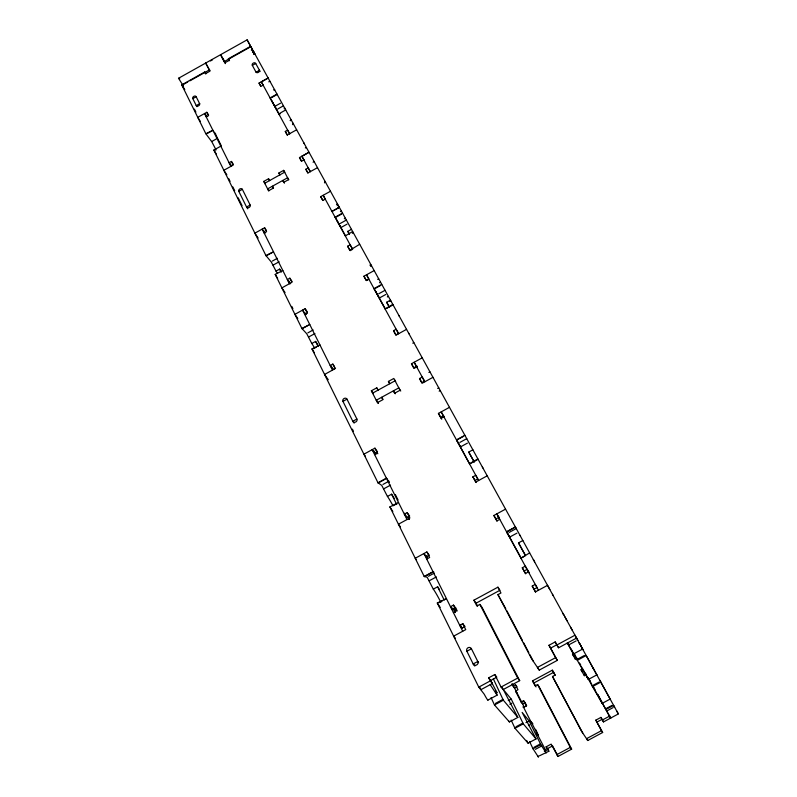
<?xml version="1.0" encoding="UTF-8"?>
<svg xmlns="http://www.w3.org/2000/svg" width="797" height="797" viewBox="0 0 797 797"><rect width="100%" height="100%" fill="white"/><g stroke="black" fill="none" stroke-linecap="round" stroke-linejoin="round"><path stroke-width="1.2" d="M536.799 735.073L536.959 733.22L531.29 722.082A2.192 2.132 -88.2 0 0 530.443 721.185M253.934 53.628L254.512 53.299M182.961 85.289L178.528 78.275L205.616 63.093L206.234 63.541M224.933 61.937L220.659 54.664L247.11 39.85L618.342 713.943L603.498 721.913L602.343 720.02L609.904 715.965M210.468 60.951L212.52 59.805M216.067 149.946L211.872 141.846L205.835 133.737L181.736 84.871L204.68 72.029L205.855 73.942M204.68 72.029L205.516 73.653L209.96 71.162L205.756 63.003L220.52 54.744L224.804 62.853L229.257 60.363L228.4 58.749L250.656 46.286M182.344 85.06L187.753 82.021M189.925 80.816L209.412 69.897L210 70.295M224.445 61.479L250.876 46.684L252.5 49.643M251.304 50.002L252.37 49.404M252.51 52.203L253.585 51.606M252.669 52.482L253.735 51.885M253.436 53.817L254.482 53.23M253.585 54.086L254.622 53.499M192.804 98.609L196.172 96.736M252.34 65.374L255.717 63.491M259.453 70.315L256.066 72.208L252.27 65.244A1.933 1.395 -29.8 0 1 253.297 63.083A1.933 1.395 -29.8 0 1 255.648 63.361L260.131 71.531M208.605 115.087L206.821 112.277L197.756 117.338L200.426 121.473M263.13 85.169L260.848 86.435L259.035 83.097L268.131 78.006M289.6 133.737L261.336 81.872L268.161 78.066M268.768 81.852L269.894 81.214M206.254 116.95L208.525 115.675L206.821 112.277M205.835 133.737L212.958 130.27L207.24 133.468M276.987 94.086L270.093 97.931L276.669 109.597M271.458 97.682L277.197 94.474M211.683 141.547L216.186 139.027M274.875 106.35L280.524 103.202M277.794 108.97L283.443 105.822M277.525 273.51A9.793 0.638 60.9 0 0 276.001 271.11L271.309 262.044L265.919 255.538L213.875 150.035L220.819 146.16L221.138 146.678M285.754 110.006C285.465 110.056 275.334 115.645 280.245 113.782M213.875 150.035L214.204 150.543L215.359 149.896M290.238 120.486L291.313 120.138L290.337 120.686M292.519 124.621L293.485 124.083L293.027 123.236M233.262 164.312L231.429 161.442L229.088 162.747L231.489 166.463M296.653 129.801L287.219 134.992L285.296 131.435L287.637 130.13L289.759 133.926M305.341 147.913L306.447 147.604M238.791 191.33L242.358 189.347L250.168 205.028A2.062 1.584 -32.9 0 1 249.082 207.459A2.062 1.584 -32.9 0 1 246.572 207.031L238.791 191.33A2.042 1.554 -32.8 0 1 239.877 188.939A2.042 1.554 -32.8 0 1 242.358 189.347M303.866 159.908L301.485 161.243L299.483 157.567L309.027 152.267L301.904 156.292L310.292 171.684M273.53 188.042L272.415 186.219L273.381 188.092L268.589 190.762L263.777 181.407L268.549 178.757L269.665 180.59M279.857 174.862L278.88 173.009L283.652 170.359L284.748 172.202M264.734 183.27L284.639 172.202M313.082 162.199L314.157 161.602M317.515 167.669L307.851 172.979L305.829 169.253L308.23 167.918L310.322 171.644M250.168 205.028L246.572 207.031L247.747 208.814M324.469 182.832L325.525 182.244M266.417 230.522L264.614 227.763L254.881 233.162L258.128 238.024M325.246 199.12L322.795 200.485L320.703 196.63L330.506 191.26M264.136 233.023L266.577 231.668L264.614 227.763M336.473 204.45L337.45 203.912M337.151 205.686L338.127 205.138M338.177 207.549L339.153 207.001M340.409 211.613L341.395 211.066M265.919 255.538L273.55 251.772M342.521 213.088L335.099 217.202L340.957 227.534L347.034 224.166M266.158 255.877L272.315 252.46M335.298 217.561L341.485 214.134M344.324 218.747L345.32 218.189M272.335 261.077L277.376 258.288M340.289 223.439L346.366 220.072M273.042 265.142L279.099 261.785M276.001 271.11L279.647 269.097A9.793 0.608 60.9 0 1 280.893 271.06M349.485 234.418L347.811 231.359L351.467 229.337M314.217 347.353A10.182 0.687 61.1 0 0 311.806 343.507L306.805 333.833L301.874 328.444L275.214 274.397L282.845 270.492M352.682 231.529L345.3 235.922M352.354 233.312L353.34 232.764M292.11 281.59L289.849 278.173L287.338 279.568L290.178 283.822L288.524 280.514M347.631 246.213L350.152 244.818L352.653 249.272L350.152 250.656L347.631 246.213L349.843 250.288L359.696 244.271M369.858 265.152L370.874 264.594M370.505 266.328L371.522 265.77M307.363 312.035L305.121 308.698L294.92 314.337L297.769 318.481M368.792 279.03L366.231 280.444L363.93 276.23L374.182 270.572M304.713 314.407L307.273 312.992L305.121 308.698M304.872 314.556L306.905 313.43M368.443 279.458L366.411 280.584L363.93 276.23M377.668 279.358L378.695 278.801M379.531 282.736L380.558 282.178M301.874 328.444L309.814 324.489M381.773 284.36L374.032 288.634L379.382 298.008L385.718 294.521M302.103 328.743L308.529 325.196M374.211 288.962L380.667 285.406M307.881 332.857L313.141 329.958M378.714 293.794L385.051 290.297M308.608 337.031L314.915 333.554M387.342 296.952L388.378 296.374M311.806 343.507L315.602 341.415A10.182 0.658 61.1 0 1 318.342 345.848M389.384 307.234L386.655 302.252L390.47 300.15M389.872 301.535L390.899 300.967M392.881 505.577A11.118 0.807 61.7 0 0 387.452 496.451L381.773 485.443L377.987 482.763L311.976 348.927L320.005 344.971M392.811 304.384L385.1 308.937M313.59 348.688L316.19 347.253M386.555 308.489L387.86 307.772M388.727 307.283L393.08 304.892M334.541 366.57L332.837 364.08L330.207 365.524L332.947 369.509L335.567 368.065M393.519 330.685L396.159 329.231L398.53 333.425L395.9 334.87L393.519 330.685L395.95 335.178L406.55 329.35M412.776 343.168L413.822 342.59M342.949 401.369L346.974 399.158L356.887 419.043A2.321 2.012 -35.8 0 1 355.761 421.972A2.321 2.012 -35.8 0 1 352.822 421.274L342.949 401.369A2.301 1.973 -35.3 0 1 344.085 398.49A2.301 1.973 -35.3 0 1 346.974 399.158M416.692 366.909L413.992 368.393L411.471 363.741L422.241 357.823M382.909 399.237L381.663 397.285L382.889 399.666L377.469 402.644L371.382 390.779L376.762 387.83L378.027 389.793M389.663 383.765L388.428 381.414L393.818 378.455L400.064 390.251L394.635 393.22L393.389 390.849L395.222 393.808M417 366.042L413.792 367.806L411.471 363.741M372.588 393.14L395.063 380.807M428.876 372.458L429.952 371.87M419.511 378.555L422.231 377.071L424.502 381.086L421.802 382.57L419.511 378.555L422.081 383.287L432.97 377.31M356.887 419.043L352.822 421.274L354.167 423.157M437.663 388.438L438.748 387.84M439.167 391.178L440.253 390.58M374.53 453.463L377.519 451.829L374.919 448.163L363.9 454.2L365.315 456.133M443.869 416.781L441.1 418.295L438.43 413.394L449.498 407.327M438.43 413.394L440.661 417.269L443.66 415.626M374.65 454.659L377.419 453.154L377.848 453.762M377.987 482.763L386.376 478.18L387.392 478.987M464.89 435.272L456.462 439.874L460.287 446.41M378.186 482.992L385.17 479.176M456.611 440.133L463.625 436.298M382.968 484.437L388.846 481.229M459.869 442.425L466.753 438.659M383.696 488.86L390.54 485.114M460.546 446.878L467.421 443.122M387.452 496.451L391.576 494.2A11.118 0.767 61.7 0 1 394.296 498.504M474.285 462.18L468.746 452.068L472.89 449.807M440.861 602.333A11.796 0.877 62 0 0 433.299 589.142L427.182 577.277L424.213 576.48L389.892 506.912L398.53 502.469M477.891 458.883L469.483 463.744M393.031 505.796L396.667 503.814M471.047 463.226L477.134 459.909M409.06 515.201L407.197 512.65L404.348 514.204L406.849 517.592L409.678 516.048M472.89 476.835L475.749 475.271L477.821 478.907L474.982 480.452L472.89 476.835L475.739 482.075L487.216 475.819M426.116 556.874L429.264 555.16L426.863 551.942L415.227 558.269L416.542 559.952M499.769 519.335L496.85 520.929L493.881 515.48L505.567 509.124M493.881 515.48L495.883 518.927L499.042 517.213M426.714 559.066L429.633 557.482L426.863 551.942M249.889 45.967L250.338 45.718L247.11 39.85M424.213 576.48L433.01 571.698L433.807 572.007M515.38 526.947L506.533 531.748L509.432 536.56M424.383 576.659L431.715 572.674M506.663 531.958L514.025 527.963M428.447 576.261L434.196 573.143M509.054 532.476L516.267 528.56L515.42 527.026M429.175 580.814L436.357 576.918M509.711 537.068L516.924 533.153M433.299 589.142L437.623 586.801A11.796 0.827 62 0 1 439.496 589.621M525.552 555.728L518.508 542.887L522.852 540.525M487.903 699.696A7.203 0.538 62.4 0 1 484.237 694.237L478.778 687.124L437.294 603L446.489 598.567L444.367 599.723M529.666 552.889L520.949 558.179M439.067 602.602L442.245 600.868M522.443 557.372L524.575 556.216M455.764 608.051L453.463 605.092L450.474 606.716L452.796 609.655L455.764 608.051L457.219 610.95M522.284 567.773L525.283 566.149L527.136 569.367L524.157 570.981L522.284 567.773L525.402 573.511L528.411 571.887M473.906 600.191L497.906 587.18L499.928 590.268L476.088 603.18L473.906 600.191L476.895 606.019L479.904 604.395L482.046 607.374L519.684 680.658L503.146 689.584L501.064 687.054L494.768 674.541L488.581 677.878L492.277 683.557L480.999 689.644L479.914 687.442M453.383 612.554L456.382 610.93L453.463 605.092M576.58 638.068L558.558 647.792L555.2 641.924L548.994 645.271L557.332 660.364L539.25 670.108L531.529 658.661L497.946 594.612L500.954 592.988L497.906 587.18M462.758 623.682L459.749 625.316L462.031 628.166L465.02 626.542L462.758 623.682L465.737 629.62L453.642 636.165L455.505 638.397M532.227 586.064L535.245 584.43L537.048 587.548L534.04 589.182L532.227 586.064L535.395 591.912L547.539 585.337L549.83 589.501M466.883 651.249L471.455 648.778L477.971 661.859C479.156 664.389 474.773 666.84 473.368 664.339L466.883 651.249A2.62 2.511 -55.3 0 1 468.038 647.742A2.62 2.511 -55.3 0 1 471.455 648.778M488.581 677.878L490.723 680.459L496.87 677.141M550.737 648.071L556.904 644.743M478.778 687.124L490.135 680.997M555.2 641.924L556.854 644.992L574.996 635.199L577.905 640.479M567.305 643.069L568.45 645.042L576.141 640.898M501.064 687.054L517.721 678.068L519.684 680.658M557.332 660.364L555.619 657.635L537.417 667.448L539.25 670.108M512.959 686.078L515.43 684.743L517.004 686.775L514.543 688.1L511.853 683.916M487.923 700.105L497.069 695.173L495.535 691.009L497.119 692.832L490.583 680.449M568.45 645.042L573.442 653.998L582.627 649.047L581.94 647.802M575.374 655.313L573.72 656.2L572.445 654.008L575.334 659.149M539.27 755.905L548.874 751.242L546.075 746.869L551.165 744.129L558.02 756.453L571.638 749.14L539.041 686.586L537.577 684.543L535.086 685.888L532.486 680.877L552.351 670.167L555.32 675.258M526.668 705.674L525.113 702.645L522.633 703.98L521.079 702.027L515.51 691.089L517.99 689.754L515.43 684.743M575.145 658.95L576.799 658.053M495.555 703.352L502.937 699.367L493.343 678.855M571.14 648.967L576.859 659.527L584.271 655.533M532.486 680.877L533.98 682.929L553.736 672.279M494.479 704.976L503.335 700.194L517.851 717.4L509.403 721.943L494.479 704.976L491.072 697.594M576.859 659.527L577.297 660.334L586.193 655.542M597.003 722.042L602.084 719.312L600.928 717.4L595.817 720.149L602.642 732.503L587.758 740.493L581.501 731.208L552.51 676.494L555.001 675.149L552.351 670.167M508.237 700.563L511.285 699.168L523.28 723.835L536.022 738.929L528.092 743.193L514.992 728.299L511.146 720.08M509.841 704.249L511.774 703.203M521.079 702.027L523.569 700.683L525.113 702.645M584.44 675.866L581.023 669.739L582.687 668.842M583.922 670.974L582.258 671.861L581.023 669.739M523.171 707.377L526.418 706.092M583.753 674.76L585.755 673.674M577.297 660.334L588.355 679.442L596.843 674.88M515.988 726.764L522.892 723.048M586.602 675.726L592.081 685.828L599.015 682.093M514.992 728.299L523.28 723.835M592.081 685.828L592.5 686.596L600.818 682.112M525.95 722.66L529.268 721.106L540.804 744.607L546.184 752.996L544.6 749.15L545.726 750.425L536.291 732.294L537.796 734.107M528.451 725.579L529.726 724.891M592.5 686.596L602.203 703.362L610.163 699.079L599.752 680.19M533.95 747.347L540.436 743.86M597.611 694.496L605.451 708.932L611.966 705.425M529.547 741.469L533.014 748.791L540.804 744.607M605.75 709.469L613.67 705.455L614.626 707.188M535.405 749.339L541.87 745.862M605.85 709.659L606.666 711.063L613.152 707.577M546.075 746.869L547.529 748.612L552.6 745.892L558.02 756.453M544.301 751.182L547.419 749.509M556.615 754.739L570.313 747.387L571.638 749.14M602.642 732.503L601.486 730.66L586.512 738.689L587.758 740.493M182.981 85.239L183.569 87.162M178.528 78.275L179.783 78.803M497.069 695.173L490.225 684.663M220.659 54.664L221.177 55.172M533.014 748.791L538.453 757.15L537.995 755.815M474.853 666.103L473.179 663.961L477.782 661.48L478.519 662.367M477.971 661.859L478.529 662.526M536.959 733.22L538.453 735.023M511.156 698.989L503.166 689.325L517.851 717.4M529.148 720.946L522.135 712.398L536.022 738.929M494.768 674.541L496.172 676.274M409.17 519.325L407.765 517.123M515.51 691.089L517.084 693.091M437.294 603L440.193 607.424M400.463 526.877L398.43 524.217L409.867 517.98L407.197 512.65M389.892 506.912L392.831 511.485M214.343 132.172L215.718 134.055M328.254 379.691L324.568 374.451L335.129 368.642L332.837 364.08M311.976 348.927L314.416 352.822M285.057 292.569L281.869 287.886L291.921 282.327L289.849 278.173M305.689 314.725L302.571 310.113L332.479 370.097M275.214 274.397L277.665 278.342M497.946 594.612L505.736 608.649M552.51 676.494L582.766 733.051M226.846 174.822L223.867 170.279L233.242 165.059L231.429 161.442M264.753 233.023L262.183 229.108L289.411 283.712M378.276 403.352L376.244 400.253L398.809 387.88L400.732 391.038M371.382 390.779L373.295 393.718M181.736 84.871L184.774 89.593M196.979 106.678L196.221 105.503A1.943 1.405 -32.3 0 0 198.543 105.822A1.943 1.405 -32.3 0 0 199.599 103.62M452.915 608.599L455.456 612.574M205.845 114.838L206.831 116.382M206.543 116.651L204.55 113.543L230.891 166.364M268.868 190.901L267.623 188.879L287.587 177.781L288.793 179.823M388.428 381.414L389.663 383.407M263.777 181.407L265.471 184.147M394.425 379.462L395.641 381.454M214.204 150.543L216.296 154.01M556.854 644.992L558.558 647.792M284.439 183.2L282.796 180.451L283.772 182.314L288.574 179.644L283.652 170.359M278.88 173.009L279.986 174.852M222.224 57.653L225.491 63.64M228.4 58.749L229.526 60.692M588.445 678.177L590.238 681.286M444.138 417.05L441.199 411.88L478.608 480.511M606.666 711.063L610.711 718.346L597.83 694.595M299.483 157.567L301.595 161.313M305.829 169.253L307.931 172.969M320.703 196.63L322.775 200.296M259.035 83.097L260.669 85.996M368.682 278.691L366.5 274.816L398.6 333.724M285.296 131.435L287.428 135.221M261.336 81.872L263.14 85.1M301.904 156.292L304.235 160.446M325.465 199.399L323.174 195.325L352.374 248.893M527.923 570.622L529.069 572.674M468.746 452.068L473.777 461.164M518.508 542.887L525.432 555.419M205.616 63.093L209.412 69.897M593.177 668.245L593.815 669.4M347.811 231.359L348.937 233.401M386.655 302.252L388.448 305.48M593.675 687.273L594.203 688.219M303.767 142.743L304.295 143.699M325.066 181.417L325.545 182.294M399.088 315.791L399.486 316.529M408.622 333.126L408.981 333.794M482.334 466.942L482.932 468.038M520.182 535.704L519.893 535.186M533.352 559.584L533.851 560.48L533.472 559.803M563.628 614.557L563.021 613.461L563.768 614.826M565.053 617.187L564.565 616.3M565.551 618.054L567.036 620.753M579.698 643.747L579.08 642.631L579.708 643.787M580.834 645.799L580.495 645.191L582.976 649.694M616.569 710.725L618.273 713.823M579.578 643.558L580.047 644.414M534.697 562.074L534.359 561.447M552.47 594.293L553.028 595.319M570.652 627.329L572.296 630.297M586.134 655.453L596.963 675.109M253.267 51.028L255.01 54.206M252.081 50.291L252.669 51.347M591.792 684.384L588.146 677.729M592.968 686.516L594.721 689.714M595.299 690.78L597.989 695.681M598.527 696.668L602.203 703.362M580.326 664.17L580.634 664.738M595.04 689.754L594.492 688.747M574.219 653.67L577.626 659.876M579.339 662.994L580.475 665.067M581.043 666.103L588.355 679.442M567.384 642.701L568.42 644.594M568.938 645.55L573.442 653.998M271.657 100.681L279.548 114.888M336.683 219.982L345.589 236.022M375.397 291.005L385.419 309.077M416.223 365.843L417.229 367.686L414.161 362.256L424.801 381.793M457.239 441.149L469.592 463.804M498.255 516.346L499.43 518.498L496.8 513.896L538.433 590.268M507.051 532.526L521.567 558.817M527.494 569.686L528.69 571.867M584.978 672.738L586.064 674.73M440.661 417.269L441.717 419.232M474.982 480.452L476.108 482.544M495.883 518.927L497.059 521.099M524.157 570.981L525.701 573.84M534.04 589.182L535.614 592.081M568.331 643.767L569.457 645.849M600.928 717.4L603.498 721.913M595.817 720.149L601.486 730.66M548.994 645.271L555.619 657.635M526.628 740.403L528.092 743.193M506.892 610.841L522.453 640.499M523.599 642.701L528.79 652.584M529.945 654.775L533.402 661.371M537.577 684.543L570.313 747.387M508.964 721.086L509.403 721.943M533.98 682.929L536.052 686.914M268.549 178.757L269.506 180.62M376.762 387.83L377.977 390.181M377.25 401.14L378.356 403.292M479.904 604.395L517.721 678.068M476.088 603.18L477.572 606.089M523.569 700.683L526.169 705.763M547.529 748.612L548.874 751.242M512.481 684.045L524.107 706.869M535.544 729.315L536.919 732.005M523.151 706.471L530.782 721.454L532.804 723.935A2.182 2.122 -89.2 0 0 532.316 723.297M502.1 687.512L503.146 689.584M374.919 448.163L377.419 453.154M490.723 680.459L492.277 683.557M453.822 608.211L455.486 611.528M503.335 700.194L502.937 699.367M264.096 231.09L265.062 233.033M304.713 312.464L305.779 314.586M373.663 450.584L375.636 454.539L372.159 449.667L407.008 519.544M426.086 555.599L427.182 557.79L423.954 553.526L462.708 631.254M215.2 133.587L221.177 145.552M230.413 164.052L231.499 166.234M331.283 366.182L332.947 369.509M388.219 480.262L389.315 482.454M395.342 494.538L398.082 500.028M404.657 513.198L406.849 517.592M451.69 607.453L452.796 609.655M460.447 624.987L462.031 628.166M279.647 269.097L281.192 272.215M315.602 341.415L318.133 346.486M391.576 494.2L396.707 504.511M437.623 586.801L444.128 599.892M194.418 109.149L195.893 112.128M228.639 178.458L230.074 181.367M232.824 186.926L234.697 190.732M238.193 197.805L242.059 205.636M291.802 306.397L292.888 308.588M352.394 429.145L353.489 431.346M408.552 517.661L409.24 519.176M259.384 70.186A1.943 1.405 -29.8 0 1 258.367 72.368A1.943 1.405 -29.8 0 1 255.996 72.079M284.36 108.83A2.291 2.261 74.6 0 1 284.868 108.432L284.579 107.904A2.281 2.252 74.6 0 0 284.19 108.193M274.098 90.191A2.301 2.261 71.6 0 0 274.706 89.961L274.457 89.523A2.291 2.252 71.5 0 1 273.859 89.752M199.639 103.69L196.261 105.583L192.764 98.539A1.933 1.395 -32.2 0 1 193.83 96.347A1.933 1.395 -32.2 0 1 196.132 96.656L199.639 103.69M339.343 207.32L331.941 211.414L339.373 207.369"/></g></svg>
